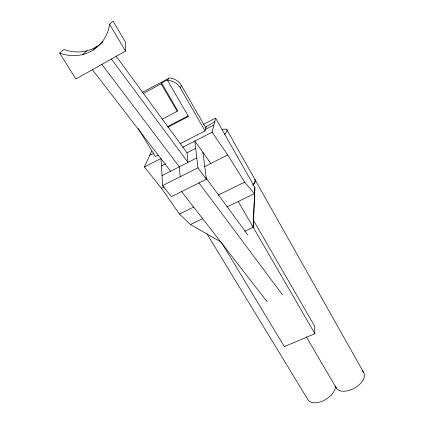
<?xml version="1.0" encoding="UTF-8"?>
<svg xmlns="http://www.w3.org/2000/svg" width="424" height="424" viewBox="0 0 424 424"><rect width="100%" height="100%" fill="white"/><g stroke="black" fill="none" stroke-linecap="round" stroke-linejoin="round"><path stroke-width="0.64" d="M244.929 231.165L253.176 227.28L254.877 187.525L215.662 118.238M253.176 227.28L254.877 187.525M182.5 147.398L212.069 132.208L215.721 118.01L203.552 124.317M179.977 143.847L205.057 130.915L206.25 126.744M162.042 119.303L177.195 111.3L177.571 110.41L161.571 83.019L167.941 79.569M205.057 130.915L180.306 87.922L181.424 85.484A14.31 13.589 39.6 0 0 168.789 77.99L167.522 80.359L188.452 116.43L167.952 127.174M221.376 242.263L190.487 224.545L179.474 214.035L161.406 188.282L144.399 166.966L151.58 151.251M143.323 93.471L161.125 83.82L161.571 83.019M101.49 42.596L102.836 41.308M93.116 50.016L96.863 46.439M102.963 41.547C98.304 46.38 92.156 49.576 85.653 51.113A42.633 38.314 55.4 0 1 64.045 49.465L59.641 53.085L75.901 78.965L125.531 51.081L125.515 42.215L113.107 21.2L109.641 24.301A43.534 39.045 54.8 0 1 103.599 39.93C98.49 47.424 90.545 52.799 81.689 54.77A43.534 39.045 54.8 0 1 59.641 53.085M82.982 54.389L86.92 50.737M205.137 127.417L214.804 121.587M142.114 92.464L168.524 78.488M167.777 126.543L188.203 115.832M205.502 129.373L213.919 125.032M158.29 155.025L155.359 156.536L138.176 128.435M144.399 166.966L160.993 158.444L162.599 185.585L171.397 196.667L206.393 179.267L202.937 152.407M161.433 165.874L165.392 163.855M111.395 59.021L188.023 162.387L187.042 152.794L195.687 148.379M162.005 175.573L196.81 157.929M162.599 185.585L197.966 167.793L194.828 141.065L210.834 163.452M161.406 188.282L164.311 186.82M204.432 166.669L227.72 154.972L244.701 182.129L254.411 193.657L226.925 206.939M179.474 214.035L193.704 207.076M218.016 195.183L244.701 182.129M190.487 224.545L202.651 218.667M253.653 220.639L314.269 325.6L314.905 333.709L284.361 346.62L221.715 242.83M149.767 155.216L153.833 153.504M181.414 191.304L267.041 301.623M92.416 69.684L170.623 171.206M101.871 64.374L179.294 166.812L180.163 176.744M198.782 182.654L282.511 294.807M205.762 177.582L247.897 235.018M115.927 55.915L187.042 152.794M197.966 167.793L206.393 179.267M212.069 132.208L227.72 154.972M207.039 233.974L307.851 399.53A15.556 8.856 -30.9 0 0 323.936 400.431A15.556 8.856 -30.9 0 0 335.395 385.951M109.641 24.301L125.531 51.081M306.276 336.762L336.386 388.114M161.125 83.82L177.195 111.3M238.214 201.485L314.905 333.709M181.424 85.484L205.879 128.053M226.819 129.627L254.739 179.172A17.638 5.38 -30 0 1 252.773 184.827M363.463 372.139L254.972 179.591A17.633 5.39 -30 0 1 253.011 185.246M362.181 370.852A15.73 9.031 -29.1 0 1 355.01 387.817A15.73 9.031 -29.1 0 1 335.729 386.46M167.522 80.359A14.469 13.727 38.9 0 1 180.306 87.922M222.123 129.527A18.131 4.277 -30.2 0 1 224.36 134.657"/></g></svg>
